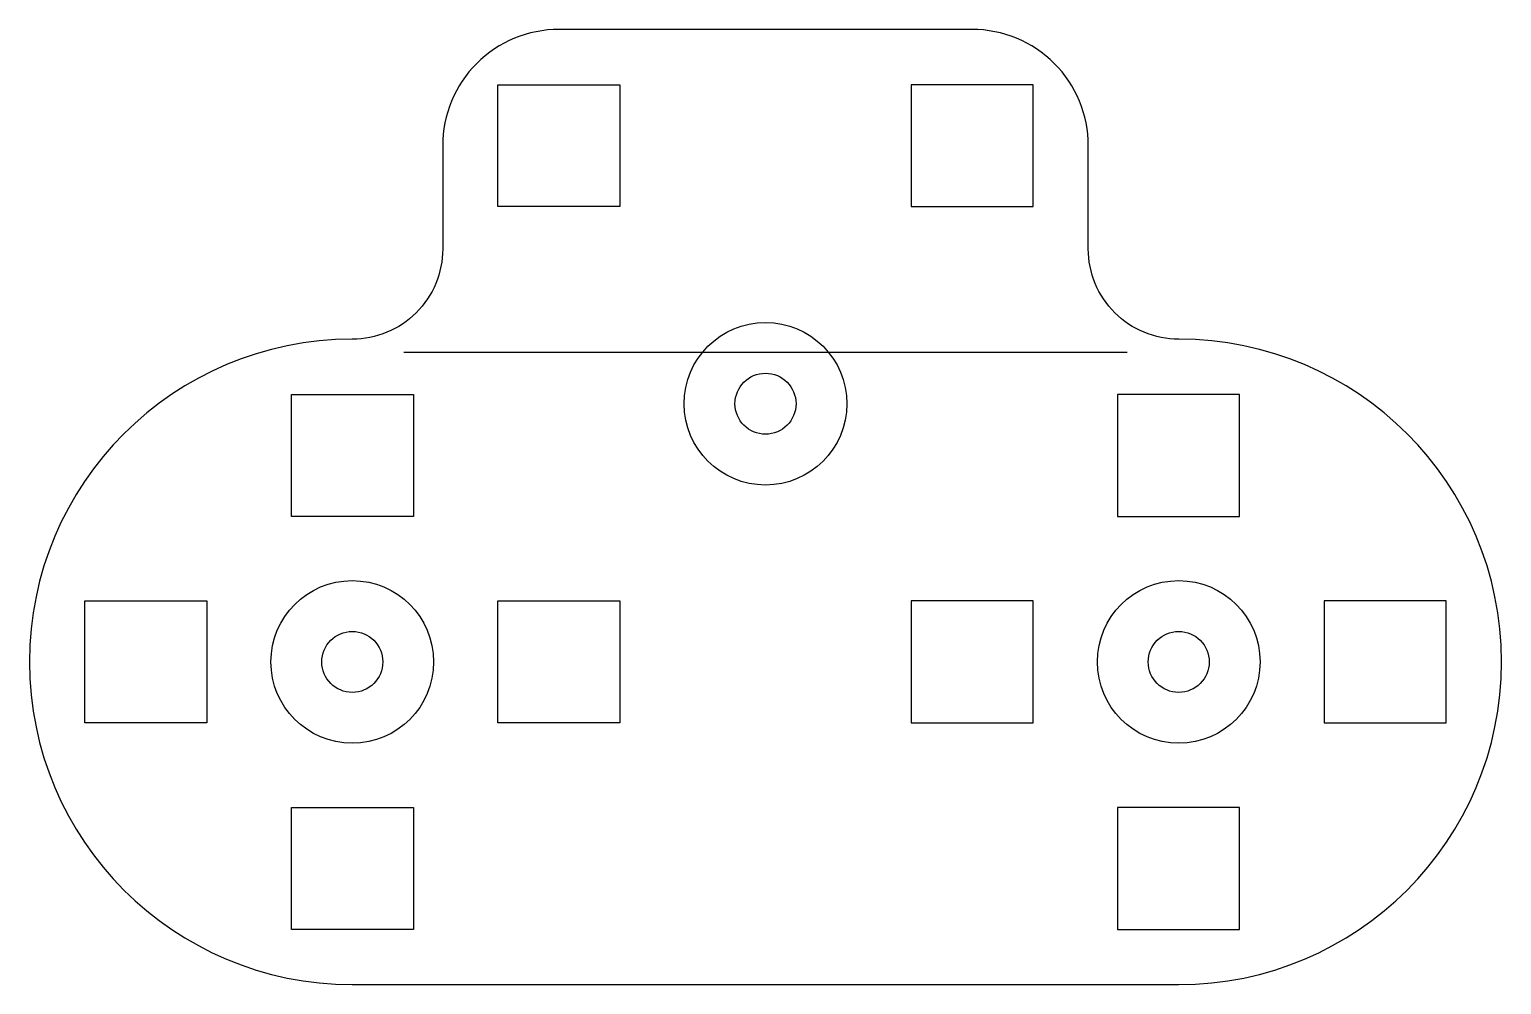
# Model space of a CAD drawing. Header units: millimetres. Extents: x 1.9 to 74.3, y 1.9 to 48.9.
import ezdxf

# ---------------------------------------------------------------- set-up
doc = ezdxf.new("R2010")
doc.units = ezdxf.units.MM
doc.header["$LTSCALE"] = 2

msp = doc.modelspace()

# ---------------------------------------------------------------- linework, layer by layer
msp.add_line((20.32, 33.02), (55.88, 33.02))
msp.add_lwpolyline([(58.42, 33.655, -0.414214), (53.975, 38.1), (53.975, 43.18, 0.414214), (48.26, 48.895), (27.94, 48.895, 0.414214), (22.225, 43.18), (22.225, 38.1, -0.414214), (17.78, 33.655, 1), (17.78, 1.905), (58.42, 1.905, 1)], format="xyb", close=True)
for points in [[(30.936, 40.176), (24.936, 40.176), (24.936, 46.176), (30.936, 46.176)], [(45.264, 40.176), (51.264, 40.176), (51.264, 46.176), (45.264, 46.176)], [(20.784, 30.936), (20.784, 24.936), (14.784, 24.936), (14.784, 30.936)], [(55.416, 30.936), (55.416, 24.936), (61.416, 24.936), (61.416, 30.936)], [(10.622, 14.776), (4.622, 14.776), (4.622, 20.776), (10.622, 20.776)], [(30.936, 14.776), (24.936, 14.776), (24.936, 20.776), (30.936, 20.776)], [(45.264, 14.776), (51.264, 14.776), (51.264, 20.776), (45.264, 20.776)], [(65.578, 14.776), (71.578, 14.776), (71.578, 20.776), (65.578, 20.776)], [(20.784, 10.616), (20.784, 4.616), (14.784, 4.616), (14.784, 10.616)], [(55.416, 10.616), (55.416, 4.616), (61.416, 4.616), (61.416, 10.616)]]:
    msp.add_lwpolyline(points, close=True)
for centre, radius in [((38.1, 30.48), 4), ((38.1, 30.48), 1.5), ((17.78, 17.78), 4), ((58.42, 17.78), 4), ((17.78, 17.78), 1.5), ((58.42, 17.78), 1.5)]:
    msp.add_circle(centre, radius)

doc.saveas('drawing.dxf')
